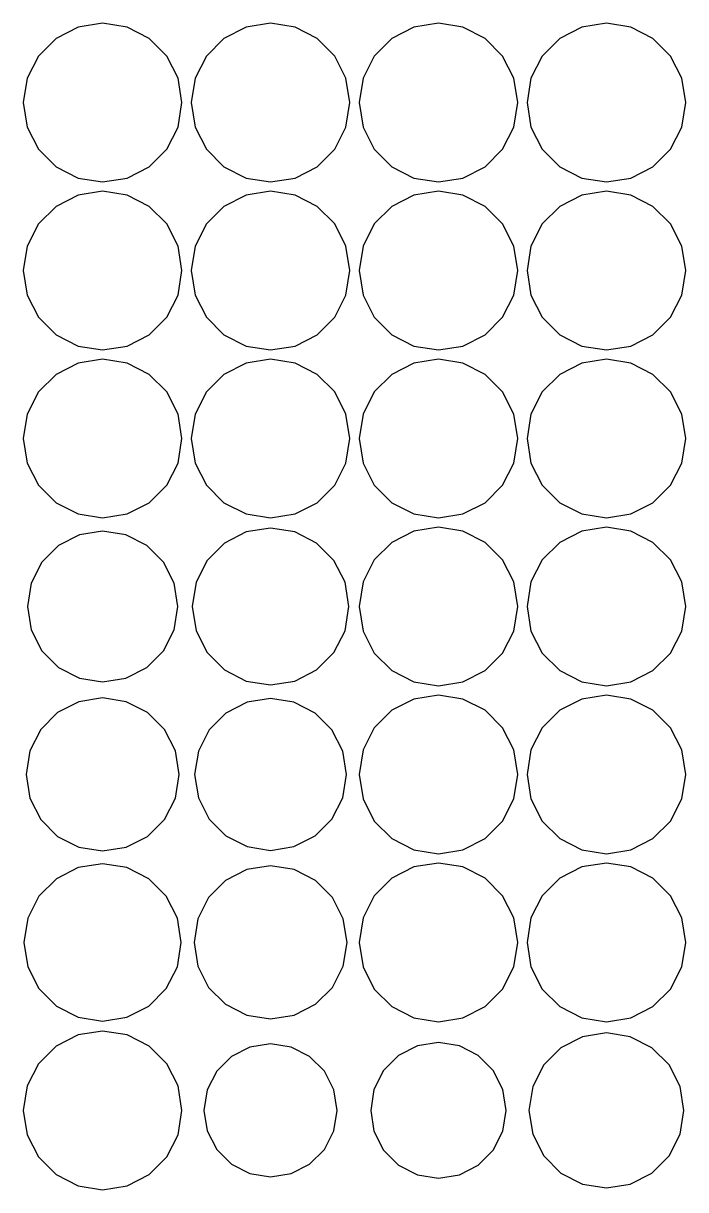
# Model space of a CAD drawing. Header units: metres. Extents: x -319 to 328, y -240 to 246.
# Drawn here: x 4.5 to 75.5, y 120.5 to 245.5 of the extents above; entities that cross this region are included whole.
import ezdxf

# ---------------------------------------------------------------- set-up
doc = ezdxf.new("R2010")
doc.units = ezdxf.units.M

msp = doc.modelspace()

# ---------------------------------------------------------------- linework, layer by layer
for p, q in [((10.373352, 245.08398, -415.6922), (8.003815, 243.87665, -415.6922)), ((13, 245.5, -415.6922), (10.373352, 245.08398, -415.6922)), ((15.626648, 245.08398, -415.6922), (13, 245.5, -415.6922)), ((17.996185, 243.87665, -415.6922), (15.626648, 245.08398, -415.6922)), ((28.373352, 245.08398, -415.6922), (26.003815, 243.87665, -415.6922)), ((31, 245.5, -415.6922), (28.373352, 245.08398, -415.6922)), ((33.626648, 245.08398, -415.6922), (31, 245.5, -415.6922)), ((35.996185, 243.87665, -415.6922), (33.626648, 245.08398, -415.6922)), ((46.373352, 245.08398, -415.6922), (44.003815, 243.87665, -415.6922)), ((49, 245.5, -415.6922), (46.373352, 245.08398, -415.6922)), ((51.626648, 245.08398, -415.6922), (49, 245.5, -415.6922)), ((53.996185, 243.87665, -415.6922), (51.626648, 245.08398, -415.6922)), ((64.37335, 245.08398, -415.6922), (62.003815, 243.87665, -415.6922)), ((67, 245.5, -415.6922), (64.37335, 245.08398, -415.6922)), ((69.62665, 245.08398, -415.6922), (67, 245.5, -415.6922)), ((71.996185, 243.87665, -415.6922), (69.62665, 245.08398, -415.6922)), ((8.003815, 243.87665, -415.6922), (6.123352, 241.99619, -415.6922)), ((19.876648, 241.99619, -415.6922), (17.996185, 243.87665, -415.6922)), ((26.003815, 243.87665, -415.6922), (24.123352, 241.99619, -415.6922)), ((37.876648, 241.99619, -415.6922), (35.996185, 243.87665, -415.6922)), ((44.003815, 243.87665, -415.6922), (42.123352, 241.99619, -415.6922)), ((55.876648, 241.99619, -415.6922), (53.996185, 243.87665, -415.6922)), ((62.003815, 243.87665, -415.6922), (60.123352, 241.99619, -415.6922)), ((73.87665, 241.99619, -415.6922), (71.996185, 243.87665, -415.6922)), ((6.123352, 241.99619, -415.6922), (4.916016, 239.62665, -415.6922)), ((21.083984, 239.62665, -415.6922), (19.876648, 241.99619, -415.6922)), ((24.123352, 241.99619, -415.6922), (22.916016, 239.62665, -415.6922)), ((39.083984, 239.62665, -415.6922), (37.876648, 241.99619, -415.6922)), ((42.123352, 241.99619, -415.6922), (40.916016, 239.62665, -415.6922)), ((57.083984, 239.62665, -415.6922), (55.876648, 241.99619, -415.6922)), ((60.123352, 241.99619, -415.6922), (58.916016, 239.62665, -415.6922)), ((75.083984, 239.62665, -415.6922), (73.87665, 241.99619, -415.6922)), ((4.916016, 239.62665, -415.6922), (4.5, 237, -415.6922)), ((21.5, 237, -415.6922), (21.083984, 239.62665, -415.6922)), ((22.916016, 239.62665, -415.6922), (22.5, 237, -415.6922)), ((39.5, 237, -415.6922), (39.083984, 239.62665, -415.6922)), ((40.916016, 239.62665, -415.6922), (40.5, 237, -415.6922)), ((57.5, 237, -415.6922), (57.083984, 239.62665, -415.6922)), ((58.916016, 239.62665, -415.6922), (58.5, 237, -415.6922)), ((75.5, 237, -415.6922), (75.083984, 239.62665, -415.6922)), ((4.5, 237, -415.6922), (4.916016, 234.37335, -415.6922)), ((21.083984, 234.37335, -415.6922), (21.5, 237, -415.6922)), ((22.5, 237, -415.6922), (22.916016, 234.37335, -415.6922)), ((39.083984, 234.37335, -415.6922), (39.5, 237, -415.6922)), ((40.5, 237, -415.6922), (40.916016, 234.37335, -415.6922)), ((57.083984, 234.37335, -415.6922), (57.5, 237, -415.6922)), ((58.5, 237, -415.6922), (58.916016, 234.37335, -415.6922)), ((75.083984, 234.37335, -415.6922), (75.5, 237, -415.6922)), ((4.916016, 234.37335, -415.6922), (6.123352, 232.00381, -415.6922)), ((19.876648, 232.00381, -415.6922), (21.083984, 234.37335, -415.6922)), ((22.916016, 234.37335, -415.6922), (24.123352, 232.00381, -415.6922)), ((37.876648, 232.00381, -415.6922), (39.083984, 234.37335, -415.6922)), ((40.916016, 234.37335, -415.6922), (42.123352, 232.00381, -415.6922)), ((55.876648, 232.00381, -415.6922), (57.083984, 234.37335, -415.6922)), ((58.916016, 234.37335, -415.6922), (60.123352, 232.00381, -415.6922)), ((73.87665, 232.00381, -415.6922), (75.083984, 234.37335, -415.6922)), ((6.123352, 232.00381, -415.6922), (8.003815, 230.12335, -415.6922)), ((17.996185, 230.12335, -415.6922), (19.876648, 232.00381, -415.6922)), ((24.123352, 232.00381, -415.6922), (26.003815, 230.12335, -415.6922)), ((35.996185, 230.12335, -415.6922), (37.876648, 232.00381, -415.6922)), ((42.123352, 232.00381, -415.6922), (44.003815, 230.12335, -415.6922)), ((53.996185, 230.12335, -415.6922), (55.876648, 232.00381, -415.6922)), ((60.123352, 232.00381, -415.6922), (62.003815, 230.12335, -415.6922)), ((71.996185, 230.12335, -415.6922), (73.87665, 232.00381, -415.6922)), ((8.003815, 230.12335, -415.6922), (10.373352, 228.91602, -415.6922)), ((15.626648, 228.91602, -415.6922), (17.996185, 230.12335, -415.6922)), ((26.003815, 230.12335, -415.6922), (28.373352, 228.91602, -415.6922)), ((33.626648, 228.91602, -415.6922), (35.996185, 230.12335, -415.6922)), ((44.003815, 230.12335, -415.6922), (46.373352, 228.91602, -415.6922)), ((51.626648, 228.91602, -415.6922), (53.996185, 230.12335, -415.6922)), ((62.003815, 230.12335, -415.6922), (64.37335, 228.91602, -415.6922)), ((69.62665, 228.91602, -415.6922), (71.996185, 230.12335, -415.6922)), ((10.373352, 228.91602, -415.6922), (13, 228.5, -415.6922)), ((13, 228.5, -415.6922), (15.626648, 228.91602, -415.6922)), ((28.373352, 228.91602, -415.6922), (31, 228.5, -415.6922)), ((31, 228.5, -415.6922), (33.626648, 228.91602, -415.6922)), ((46.373352, 228.91602, -415.6922), (49, 228.5, -415.6922)), ((49, 228.5, -415.6922), (51.626648, 228.91602, -415.6922)), ((64.37335, 228.91602, -415.6922), (67, 228.5, -415.6922)), ((67, 228.5, -415.6922), (69.62665, 228.91602, -415.6922)), ((13, 227.5, -415.6922), (10.373352, 227.08398, -415.6922)), ((15.626648, 227.08398, -415.6922), (13, 227.5, -415.6922)), ((31, 227.5, -415.6922), (28.373352, 227.08398, -415.6922)), ((33.626648, 227.08398, -415.6922), (31, 227.5, -415.6922)), ((49, 227.5, -415.6922), (46.373352, 227.08398, -415.6922)), ((51.626648, 227.08398, -415.6922), (49, 227.5, -415.6922)), ((67, 227.5, -415.6922), (64.37335, 227.08398, -415.6922)), ((69.62665, 227.08398, -415.6922), (67, 227.5, -415.6922)), ((10.373352, 227.08398, -415.6922), (8.003815, 225.87665, -415.6922)), ((17.996185, 225.87665, -415.6922), (15.626648, 227.08398, -415.6922)), ((28.373352, 227.08398, -415.6922), (26.003815, 225.87665, -415.6922)), ((35.996185, 225.87665, -415.6922), (33.626648, 227.08398, -415.6922)), ((46.373352, 227.08398, -415.6922), (44.003815, 225.87665, -415.6922)), ((53.996185, 225.87665, -415.6922), (51.626648, 227.08398, -415.6922)), ((64.37335, 227.08398, -415.6922), (62.003815, 225.87665, -415.6922)), ((71.996185, 225.87665, -415.6922), (69.62665, 227.08398, -415.6922)), ((8.003815, 225.87665, -415.6922), (6.123352, 223.99619, -415.6922)), ((19.876648, 223.99619, -415.6922), (17.996185, 225.87665, -415.6922)), ((26.003815, 225.87665, -415.6922), (24.123352, 223.99619, -415.6922)), ((37.876648, 223.99619, -415.6922), (35.996185, 225.87665, -415.6922)), ((44.003815, 225.87665, -415.6922), (42.123352, 223.99619, -415.6922)), ((55.876648, 223.99619, -415.6922), (53.996185, 225.87665, -415.6922)), ((62.003815, 225.87665, -415.6922), (60.123352, 223.99619, -415.6922)), ((73.87665, 223.99619, -415.6922), (71.996185, 225.87665, -415.6922)), ((6.123352, 223.99619, -415.6922), (4.916016, 221.62665, -415.6922)), ((21.083984, 221.62665, -415.6922), (19.876648, 223.99619, -415.6922)), ((24.123352, 223.99619, -415.6922), (22.916016, 221.62665, -415.6922)), ((39.083984, 221.62665, -415.6922), (37.876648, 223.99619, -415.6922)), ((42.123352, 223.99619, -415.6922), (40.916016, 221.62665, -415.6922)), ((57.083984, 221.62665, -415.6922), (55.876648, 223.99619, -415.6922)), ((60.123352, 223.99619, -415.6922), (58.916016, 221.62665, -415.6922)), ((75.083984, 221.62665, -415.6922), (73.87665, 223.99619, -415.6922)), ((4.916016, 221.62665, -415.6922), (4.5, 219, -415.6922)), ((21.5, 219, -415.6922), (21.083984, 221.62665, -415.6922)), ((22.916016, 221.62665, -415.6922), (22.5, 219, -415.6922)), ((39.5, 219, -415.6922), (39.083984, 221.62665, -415.6922)), ((40.916016, 221.62665, -415.6922), (40.5, 219, -415.6922)), ((57.5, 219, -415.6922), (57.083984, 221.62665, -415.6922)), ((58.916016, 221.62665, -415.6922), (58.5, 219, -415.6922)), ((75.5, 219, -415.6922), (75.083984, 221.62665, -415.6922)), ((4.5, 219, -415.6922), (4.916016, 216.37335, -415.6922)), ((21.083984, 216.37335, -415.6922), (21.5, 219, -415.6922)), ((22.5, 219, -415.6922), (22.916016, 216.37335, -415.6922)), ((39.083984, 216.37335, -415.6922), (39.5, 219, -415.6922)), ((40.5, 219, -415.6922), (40.916016, 216.37335, -415.6922)), ((57.083984, 216.37335, -415.6922), (57.5, 219, -415.6922)), ((58.5, 219, -415.6922), (58.916016, 216.37335, -415.6922)), ((75.083984, 216.37335, -415.6922), (75.5, 219, -415.6922)), ((4.916016, 216.37335, -415.6922), (6.123352, 214.00381, -415.6922)), ((19.876648, 214.00381, -415.6922), (21.083984, 216.37335, -415.6922)), ((22.916016, 216.37335, -415.6922), (24.123352, 214.00381, -415.6922)), ((37.876648, 214.00381, -415.6922), (39.083984, 216.37335, -415.6922)), ((40.916016, 216.37335, -415.6922), (42.123352, 214.00381, -415.6922)), ((55.876648, 214.00381, -415.6922), (57.083984, 216.37335, -415.6922)), ((58.916016, 216.37335, -415.6922), (60.123352, 214.00381, -415.6922)), ((73.87665, 214.00381, -415.6922), (75.083984, 216.37335, -415.6922)), ((6.123352, 214.00381, -415.6922), (8.003815, 212.12335, -415.6922)), ((17.996185, 212.12335, -415.6922), (19.876648, 214.00381, -415.6922)), ((24.123352, 214.00381, -415.6922), (26.003815, 212.12335, -415.6922)), ((35.996185, 212.12335, -415.6922), (37.876648, 214.00381, -415.6922)), ((42.123352, 214.00381, -415.6922), (44.003815, 212.12335, -415.6922)), ((53.996185, 212.12335, -415.6922), (55.876648, 214.00381, -415.6922)), ((60.123352, 214.00381, -415.6922), (62.003815, 212.12335, -415.6922)), ((71.996185, 212.12335, -415.6922), (73.87665, 214.00381, -415.6922)), ((8.003815, 212.12335, -415.6922), (10.373352, 210.91602, -415.6922)), ((15.626648, 210.91602, -415.6922), (17.996185, 212.12335, -415.6922)), ((26.003815, 212.12335, -415.6922), (28.373352, 210.91602, -415.6922)), ((33.626648, 210.91602, -415.6922), (35.996185, 212.12335, -415.6922)), ((44.003815, 212.12335, -415.6922), (46.373352, 210.91602, -415.6922)), ((51.626648, 210.91602, -415.6922), (53.996185, 212.12335, -415.6922)), ((62.003815, 212.12335, -415.6922), (64.37335, 210.91602, -415.6922)), ((69.62665, 210.91602, -415.6922), (71.996185, 212.12335, -415.6922)), ((10.373352, 210.91602, -415.6922), (13, 210.5, -415.6922)), ((13, 210.5, -415.6922), (15.626648, 210.91602, -415.6922)), ((28.373352, 210.91602, -415.6922), (31, 210.5, -415.6922)), ((31, 210.5, -415.6922), (33.626648, 210.91602, -415.6922)), ((46.373352, 210.91602, -415.6922), (49, 210.5, -415.6922)), ((49, 210.5, -415.6922), (51.626648, 210.91602, -415.6922)), ((64.37335, 210.91602, -415.6922), (67, 210.5, -415.6922)), ((67, 210.5, -415.6922), (69.62665, 210.91602, -415.6922)), ((10.373352, 209.08398, -415.6922), (8.003815, 207.87665, -415.6922)), ((13, 209.5, -415.6922), (10.373352, 209.08398, -415.6922)), ((15.626648, 209.08398, -415.6922), (13, 209.5, -415.6922)), ((17.996185, 207.87665, -415.6922), (15.626648, 209.08398, -415.6922)), ((28.373352, 209.08398, -415.6922), (26.003815, 207.87665, -415.6922)), ((31, 209.5, -415.6922), (28.373352, 209.08398, -415.6922)), ((33.626648, 209.08398, -415.6922), (31, 209.5, -415.6922)), ((35.996185, 207.87665, -415.6922), (33.626648, 209.08398, -415.6922)), ((46.373352, 209.08398, -415.6922), (44.003815, 207.87665, -415.6922)), ((49, 209.5, -415.6922), (46.373352, 209.08398, -415.6922)), ((51.626648, 209.08398, -415.6922), (49, 209.5, -415.6922)), ((53.996185, 207.87665, -415.6922), (51.626648, 209.08398, -415.6922)), ((64.37335, 209.08398, -415.6922), (62.003815, 207.87665, -415.6922)), ((67, 209.5, -415.6922), (64.37335, 209.08398, -415.6922)), ((69.62665, 209.08398, -415.6922), (67, 209.5, -415.6922)), ((71.996185, 207.87665, -415.6922), (69.62665, 209.08398, -415.6922)), ((8.003815, 207.87665, -415.6922), (6.123352, 205.99619, -415.6922)), ((19.876648, 205.99619, -415.6922), (17.996185, 207.87665, -415.6922)), ((26.003815, 207.87665, -415.6922), (24.123352, 205.99619, -415.6922)), ((37.876648, 205.99619, -415.6922), (35.996185, 207.87665, -415.6922)), ((44.003815, 207.87665, -415.6922), (42.123352, 205.99619, -415.6922)), ((55.876648, 205.99619, -415.6922), (53.996185, 207.87665, -415.6922)), ((62.003815, 207.87665, -415.6922), (60.123352, 205.99619, -415.6922)), ((73.87665, 205.99619, -415.6922), (71.996185, 207.87665, -415.6922)), ((6.123352, 205.99619, -415.6922), (4.916016, 203.62665, -415.6922)), ((21.083984, 203.62665, -415.6922), (19.876648, 205.99619, -415.6922)), ((24.123352, 205.99619, -415.6922), (22.916016, 203.62665, -415.6922)), ((39.083984, 203.62665, -415.6922), (37.876648, 205.99619, -415.6922)), ((42.123352, 205.99619, -415.6922), (40.916016, 203.62665, -415.6922)), ((57.083984, 203.62665, -415.6922), (55.876648, 205.99619, -415.6922)), ((60.123352, 205.99619, -415.6922), (58.916016, 203.62665, -415.6922)), ((75.083984, 203.62665, -415.6922), (73.87665, 205.99619, -415.6922)), ((4.916016, 203.62665, -415.6922), (4.5, 201, -415.6922)), ((21.5, 201, -415.6922), (21.083984, 203.62665, -415.6922)), ((22.916016, 203.62665, -415.6922), (22.5, 201, -415.6922)), ((39.5, 201, -415.6922), (39.083984, 203.62665, -415.6922)), ((40.916016, 203.62665, -415.6922), (40.5, 201, -415.6922)), ((57.5, 201, -415.6922), (57.083984, 203.62665, -415.6922)), ((58.916016, 203.62665, -415.6922), (58.5, 201, -415.6922)), ((75.5, 201, -415.6922), (75.083984, 203.62665, -415.6922)), ((4.5, 201, -415.6922), (4.916016, 198.37335, -415.6922)), ((21.083984, 198.37335, -415.6922), (21.5, 201, -415.6922)), ((22.5, 201, -415.6922), (22.916016, 198.37335, -415.6922)), ((39.083984, 198.37335, -415.6922), (39.5, 201, -415.6922)), ((40.5, 201, -415.6922), (40.916016, 198.37335, -415.6922)), ((57.083984, 198.37335, -415.6922), (57.5, 201, -415.6922)), ((58.5, 201, -415.6922), (58.916016, 198.37335, -415.6922)), ((75.083984, 198.37335, -415.6922), (75.5, 201, -415.6922)), ((4.916016, 198.37335, -415.6922), (6.123352, 196.00381, -415.6922)), ((19.876648, 196.00381, -415.6922), (21.083984, 198.37335, -415.6922)), ((22.916016, 198.37335, -415.6922), (24.123352, 196.00381, -415.6922)), ((37.876648, 196.00381, -415.6922), (39.083984, 198.37335, -415.6922)), ((40.916016, 198.37335, -415.6922), (42.123352, 196.00381, -415.6922)), ((55.876648, 196.00381, -415.6922), (57.083984, 198.37335, -415.6922)), ((58.916016, 198.37335, -415.6922), (60.123352, 196.00381, -415.6922)), ((73.87665, 196.00381, -415.6922), (75.083984, 198.37335, -415.6922)), ((6.123352, 196.00381, -415.6922), (8.003815, 194.12335, -415.6922)), ((17.996185, 194.12335, -415.6922), (19.876648, 196.00381, -415.6922)), ((24.123352, 196.00381, -415.6922), (26.003815, 194.12335, -415.6922)), ((35.996185, 194.12335, -415.6922), (37.876648, 196.00381, -415.6922)), ((42.123352, 196.00381, -415.6922), (44.003815, 194.12335, -415.6922)), ((53.996185, 194.12335, -415.6922), (55.876648, 196.00381, -415.6922)), ((60.123352, 196.00381, -415.6922), (62.003815, 194.12335, -415.6922)), ((71.996185, 194.12335, -415.6922), (73.87665, 196.00381, -415.6922)), ((8.003815, 194.12335, -415.6922), (10.373352, 192.91602, -415.6922)), ((15.626648, 192.91602, -415.6922), (17.996185, 194.12335, -415.6922)), ((26.003815, 194.12335, -415.6922), (28.373352, 192.91602, -415.6922)), ((33.626648, 192.91602, -415.6922), (35.996185, 194.12335, -415.6922)), ((44.003815, 194.12335, -415.6922), (46.373352, 192.91602, -415.6922)), ((51.626648, 192.91602, -415.6922), (53.996185, 194.12335, -415.6922)), ((62.003815, 194.12335, -415.6922), (64.37335, 192.91602, -415.6922)), ((69.62665, 192.91602, -415.6922), (71.996185, 194.12335, -415.6922)), ((10.373352, 192.91602, -415.6922), (13, 192.5, -415.6922)), ((13, 192.5, -415.6922), (15.626648, 192.91602, -415.6922)), ((28.373352, 192.91602, -415.6922), (31, 192.5, -415.6922)), ((31, 192.5, -415.6922), (33.626648, 192.91602, -415.6922)), ((46.373352, 192.91602, -415.6922), (49, 192.5, -415.6922)), ((49, 192.5, -415.6922), (51.626648, 192.91602, -415.6922)), ((64.37335, 192.91602, -415.6922), (67, 192.5, -415.6922)), ((67, 192.5, -415.6922), (69.62665, 192.91602, -415.6922)), ((31, 191.4, -415.6922), (28.404266, 190.98886, -415.6922)), ((33.595734, 190.98886, -415.6922), (31, 191.4, -415.6922)), ((49, 191.5, -415.6922), (46.373352, 191.08398, -415.6922)), ((51.626648, 191.08398, -415.6922), (49, 191.5, -415.6922)), ((67, 191.5, -415.6922), (64.37335, 191.08398, -415.6922)), ((69.62665, 191.08398, -415.6922), (67, 191.5, -415.6922)), ((10.507263, 190.67184, -415.6922), (8.258545, 189.52606, -415.6922)), ((13, 191.06668, -415.6922), (10.507263, 190.67184, -415.6922)), ((15.492737, 190.67184, -415.6922), (13, 191.06668, -415.6922)), ((17.741455, 189.52606, -415.6922), (15.492737, 190.67184, -415.6922)), ((28.404266, 190.98886, -415.6922), (26.062592, 189.79575, -415.6922)), ((35.93741, 189.79575, -415.6922), (33.595734, 190.98886, -415.6922)), ((46.373352, 191.08398, -415.6922), (44.003815, 189.87665, -415.6922)), ((53.996185, 189.87665, -415.6922), (51.626648, 191.08398, -415.6922)), ((64.37335, 191.08398, -415.6922), (62.003815, 189.87665, -415.6922)), ((71.996185, 189.87665, -415.6922), (69.62665, 191.08398, -415.6922)), ((8.258545, 189.52606, -415.6922), (6.473938, 187.74146, -415.6922)), ((19.526062, 187.74146, -415.6922), (17.741455, 189.52606, -415.6922)), ((26.062592, 189.79575, -415.6922), (24.204254, 187.93741, -415.6922)), ((37.795746, 187.93741, -415.6922), (35.93741, 189.79575, -415.6922)), ((44.003815, 189.87665, -415.6922), (42.123352, 187.99619, -415.6922)), ((55.876648, 187.99619, -415.6922), (53.996185, 189.87665, -415.6922)), ((62.003815, 189.87665, -415.6922), (60.123352, 187.99619, -415.6922)), ((73.87665, 187.99619, -415.6922), (71.996185, 189.87665, -415.6922)), ((6.473938, 187.74146, -415.6922), (5.328156, 185.49274, -415.6922)), ((20.671844, 185.49274, -415.6922), (19.526062, 187.74146, -415.6922)), ((24.204254, 187.93741, -415.6922), (23.011139, 185.59573, -415.6922)), ((38.98886, 185.59573, -415.6922), (37.795746, 187.93741, -415.6922)), ((42.123352, 187.99619, -415.6922), (40.916016, 185.62665, -415.6922)), ((57.083984, 185.62665, -415.6922), (55.876648, 187.99619, -415.6922)), ((60.123352, 187.99619, -415.6922), (58.916016, 185.62665, -415.6922)), ((75.083984, 185.62665, -415.6922), (73.87665, 187.99619, -415.6922)), ((5.328156, 185.49274, -415.6922), (4.933319, 183, -415.6922)), ((21.06668, 183, -415.6922), (20.671844, 185.49274, -415.6922)), ((23.011139, 185.59573, -415.6922), (22.600006, 183, -415.6922)), ((39.399994, 183, -415.6922), (38.98886, 185.59573, -415.6922)), ((40.916016, 185.62665, -415.6922), (40.5, 183, -415.6922)), ((57.5, 183, -415.6922), (57.083984, 185.62665, -415.6922)), ((58.916016, 185.62665, -415.6922), (58.5, 183, -415.6922)), ((75.5, 183, -415.6922), (75.083984, 185.62665, -415.6922)), ((4.933319, 183, -415.6922), (5.328156, 180.50726, -415.6922)), ((20.671844, 180.50726, -415.6922), (21.06668, 183, -415.6922)), ((22.600006, 183, -415.6922), (23.011139, 180.40427, -415.6922)), ((38.98886, 180.40427, -415.6922), (39.399994, 183, -415.6922)), ((40.5, 183, -415.6922), (40.916016, 180.37335, -415.6922)), ((57.083984, 180.37335, -415.6922), (57.5, 183, -415.6922)), ((58.5, 183, -415.6922), (58.916016, 180.37335, -415.6922)), ((75.083984, 180.37335, -415.6922), (75.5, 183, -415.6922)), ((5.328156, 180.50726, -415.6922), (6.473938, 178.25854, -415.6922)), ((19.526062, 178.25854, -415.6922), (20.671844, 180.50726, -415.6922)), ((23.011139, 180.40427, -415.6922), (24.204254, 178.06259, -415.6922)), ((37.795746, 178.06259, -415.6922), (38.98886, 180.40427, -415.6922)), ((40.916016, 180.37335, -415.6922), (42.123352, 178.00381, -415.6922)), ((55.876648, 178.00381, -415.6922), (57.083984, 180.37335, -415.6922)), ((58.916016, 180.37335, -415.6922), (60.123352, 178.00381, -415.6922)), ((73.87665, 178.00381, -415.6922), (75.083984, 180.37335, -415.6922)), ((6.473938, 178.25854, -415.6922), (8.258545, 176.47394, -415.6922)), ((17.741455, 176.47394, -415.6922), (19.526062, 178.25854, -415.6922)), ((24.204254, 178.06259, -415.6922), (26.062592, 176.20425, -415.6922)), ((35.93741, 176.20425, -415.6922), (37.795746, 178.06259, -415.6922)), ((42.123352, 178.00381, -415.6922), (44.003815, 176.12335, -415.6922)), ((53.996185, 176.12335, -415.6922), (55.876648, 178.00381, -415.6922)), ((60.123352, 178.00381, -415.6922), (62.003815, 176.12335, -415.6922)), ((71.996185, 176.12335, -415.6922), (73.87665, 178.00381, -415.6922)), ((8.258545, 176.47394, -415.6922), (10.507263, 175.32816, -415.6922)), ((15.492737, 175.32816, -415.6922), (17.741455, 176.47394, -415.6922)), ((10.507263, 175.32816, -415.6922), (13, 174.93332, -415.6922)), ((13, 174.93332, -415.6922), (15.492737, 175.32816, -415.6922)), ((26.062592, 176.20425, -415.6922), (28.404266, 175.01114, -415.6922)), ((28.404266, 175.01114, -415.6922), (31, 174.6, -415.6922)), ((31, 174.6, -415.6922), (33.595734, 175.01114, -415.6922)), ((33.595734, 175.01114, -415.6922), (35.93741, 176.20425, -415.6922)), ((44.003815, 176.12335, -415.6922), (46.373352, 174.91602, -415.6922)), ((51.626648, 174.91602, -415.6922), (53.996185, 176.12335, -415.6922)), ((62.003815, 176.12335, -415.6922), (64.37335, 174.91602, -415.6922)), ((69.62665, 174.91602, -415.6922), (71.996185, 176.12335, -415.6922)), ((46.373352, 174.91602, -415.6922), (49, 174.5, -415.6922)), ((49, 174.5, -415.6922), (51.626648, 174.91602, -415.6922)), ((64.37335, 174.91602, -415.6922), (67, 174.5, -415.6922)), ((67, 174.5, -415.6922), (69.62665, 174.91602, -415.6922)), ((10.466064, 172.79868, -415.6922), (8.180176, 171.63394, -415.6922)), ((13, 173.20001, -415.6922), (10.466064, 172.79868, -415.6922)), ((15.533936, 172.79868, -415.6922), (13, 173.20001, -415.6922)), ((17.819824, 171.63394, -415.6922), (15.533936, 172.79868, -415.6922)), ((28.486664, 172.73526, -415.6922), (26.21936, 171.58002, -415.6922)), ((31, 173.13333, -415.6922), (28.486664, 172.73526, -415.6922)), ((33.513336, 172.73526, -415.6922), (31, 173.13333, -415.6922)), ((35.78064, 171.58002, -415.6922), (33.513336, 172.73526, -415.6922)), ((46.373352, 173.08398, -415.6922), (44.003815, 171.87665, -415.6922)), ((49, 173.5, -415.6922), (46.373352, 173.08398, -415.6922)), ((51.626648, 173.08398, -415.6922), (49, 173.5, -415.6922)), ((53.996185, 171.87665, -415.6922), (51.626648, 173.08398, -415.6922)), ((64.37335, 173.08398, -415.6922), (62.003815, 171.87665, -415.6922)), ((67, 173.5, -415.6922), (64.37335, 173.08398, -415.6922)), ((69.62665, 173.08398, -415.6922), (67, 173.5, -415.6922)), ((71.996185, 171.87665, -415.6922), (69.62665, 173.08398, -415.6922)), ((8.180176, 171.63394, -415.6922), (6.366058, 169.81982, -415.6922)), ((19.633942, 169.81982, -415.6922), (17.819824, 171.63394, -415.6922)), ((26.21936, 171.58002, -415.6922), (24.419983, 169.78064, -415.6922)), ((37.580017, 169.78064, -415.6922), (35.78064, 171.58002, -415.6922)), ((44.003815, 171.87665, -415.6922), (42.123352, 169.99619, -415.6922)), ((55.876648, 169.99619, -415.6922), (53.996185, 171.87665, -415.6922)), ((62.003815, 171.87665, -415.6922), (60.123352, 169.99619, -415.6922)), ((73.87665, 169.99619, -415.6922), (71.996185, 171.87665, -415.6922)), ((6.366058, 169.81982, -415.6922), (5.201325, 167.53394, -415.6922)), ((20.798676, 167.53394, -415.6922), (19.633942, 169.81982, -415.6922)), ((24.419983, 169.78064, -415.6922), (23.26474, 167.51334, -415.6922)), ((38.73526, 167.51334, -415.6922), (37.580017, 169.78064, -415.6922)), ((42.123352, 169.99619, -415.6922), (40.916016, 167.62665, -415.6922)), ((57.083984, 167.62665, -415.6922), (55.876648, 169.99619, -415.6922)), ((60.123352, 169.99619, -415.6922), (58.916016, 167.62665, -415.6922)), ((75.083984, 167.62665, -415.6922), (73.87665, 169.99619, -415.6922)), ((5.201325, 167.53394, -415.6922), (4.799988, 165, -415.6922)), ((21.200012, 165, -415.6922), (20.798676, 167.53394, -415.6922)), ((23.26474, 167.51334, -415.6922), (22.866669, 165, -415.6922)), ((39.13333, 165, -415.6922), (38.73526, 167.51334, -415.6922)), ((40.916016, 167.62665, -415.6922), (40.5, 165, -415.6922)), ((57.5, 165, -415.6922), (57.083984, 167.62665, -415.6922)), ((58.916016, 167.62665, -415.6922), (58.5, 165, -415.6922)), ((75.5, 165, -415.6922), (75.083984, 167.62665, -415.6922)), ((4.799988, 165, -415.6922), (5.201325, 162.46606, -415.6922)), ((20.798676, 162.46606, -415.6922), (21.200012, 165, -415.6922)), ((22.866669, 165, -415.6922), (23.26474, 162.48666, -415.6922)), ((38.73526, 162.48666, -415.6922), (39.13333, 165, -415.6922)), ((40.5, 165, -415.6922), (40.916016, 162.37335, -415.6922)), ((57.083984, 162.37335, -415.6922), (57.5, 165, -415.6922)), ((58.5, 165, -415.6922), (58.916016, 162.37335, -415.6922)), ((75.083984, 162.37335, -415.6922), (75.5, 165, -415.6922)), ((5.201325, 162.46606, -415.6922), (6.366058, 160.18018, -415.6922)), ((19.633942, 160.18018, -415.6922), (20.798676, 162.46606, -415.6922)), ((23.26474, 162.48666, -415.6922), (24.419983, 160.21936, -415.6922)), ((37.580017, 160.21936, -415.6922), (38.73526, 162.48666, -415.6922)), ((40.916016, 162.37335, -415.6922), (42.123352, 160.00381, -415.6922)), ((55.876648, 160.00381, -415.6922), (57.083984, 162.37335, -415.6922)), ((58.916016, 162.37335, -415.6922), (60.123352, 160.00381, -415.6922)), ((73.87665, 160.00381, -415.6922), (75.083984, 162.37335, -415.6922)), ((6.366058, 160.18018, -415.6922), (8.180145, 158.36606, -415.6922)), ((17.819824, 158.36606, -415.6922), (19.633942, 160.18018, -415.6922)), ((24.419983, 160.21936, -415.6922), (26.21936, 158.41998, -415.6922)), ((35.78064, 158.41998, -415.6922), (37.580017, 160.21936, -415.6922)), ((42.123352, 160.00381, -415.6922), (44.003815, 158.12335, -415.6922)), ((53.996185, 158.12335, -415.6922), (55.876648, 160.00381, -415.6922)), ((60.123352, 160.00381, -415.6922), (62.003815, 158.12335, -415.6922)), ((71.996185, 158.12335, -415.6922), (73.87665, 160.00381, -415.6922)), ((8.180145, 158.36606, -415.6922), (10.466064, 157.20132, -415.6922)), ((15.533936, 157.20132, -415.6922), (17.819824, 158.36606, -415.6922)), ((26.21936, 158.41998, -415.6922), (28.486664, 157.26474, -415.6922)), ((33.513336, 157.26474, -415.6922), (35.78064, 158.41998, -415.6922)), ((44.003815, 158.12335, -415.6922), (46.373352, 156.91602, -415.6922)), ((51.626648, 156.91602, -415.6922), (53.996185, 158.12335, -415.6922)), ((62.003815, 158.12335, -415.6922), (64.37335, 156.91602, -415.6922)), ((69.62665, 156.91602, -415.6922), (71.996185, 158.12335, -415.6922)), ((10.466064, 157.20132, -415.6922), (13, 156.79999, -415.6922)), ((13, 156.79999, -415.6922), (15.533936, 157.20132, -415.6922)), ((28.486664, 157.26474, -415.6922), (31, 156.86667, -415.6922)), ((31, 156.86667, -415.6922), (33.513336, 157.26474, -415.6922)), ((46.373352, 156.91602, -415.6922), (49, 156.5, -415.6922)), ((49, 156.5, -415.6922), (51.626648, 156.91602, -415.6922)), ((64.37335, 156.91602, -415.6922), (67, 156.5, -415.6922)), ((67, 156.5, -415.6922), (69.62665, 156.91602, -415.6922)), ((10.393951, 155.02057, -415.6922), (8.042999, 153.82272, -415.6922)), ((13, 155.43332, -415.6922), (10.393951, 155.02057, -415.6922)), ((15.606049, 155.02057, -415.6922), (13, 155.43332, -415.6922)), ((17.957, 153.82272, -415.6922), (15.606049, 155.02057, -415.6922)), ((31, 155.20001, -415.6922), (28.466064, 154.79868, -415.6922)), ((33.533936, 154.79868, -415.6922), (31, 155.20001, -415.6922)), ((46.373352, 155.08398, -415.6922), (44.003815, 153.87665, -415.6922)), ((49, 155.5, -415.6922), (46.373352, 155.08398, -415.6922)), ((51.626648, 155.08398, -415.6922), (49, 155.5, -415.6922)), ((53.996185, 153.87665, -415.6922), (51.626648, 155.08398, -415.6922)), ((64.37335, 155.08398, -415.6922), (62.003815, 153.87665, -415.6922)), ((67, 155.5, -415.6922), (64.37335, 155.08398, -415.6922)), ((69.62665, 155.08398, -415.6922), (67, 155.5, -415.6922)), ((71.996185, 153.87665, -415.6922), (69.62665, 155.08398, -415.6922)), ((8.042999, 153.82272, -415.6922), (6.177277, 151.957, -415.6922)), ((19.822723, 151.957, -415.6922), (17.957, 153.82272, -415.6922)), ((28.466064, 154.79868, -415.6922), (26.180176, 153.63394, -415.6922)), ((35.819824, 153.63394, -415.6922), (33.533936, 154.79868, -415.6922)), ((44.003815, 153.87665, -415.6922), (42.123352, 151.99619, -415.6922)), ((55.876648, 151.99619, -415.6922), (53.996185, 153.87665, -415.6922)), ((62.003815, 153.87665, -415.6922), (60.123352, 151.99619, -415.6922)), ((73.87665, 151.99619, -415.6922), (71.996185, 153.87665, -415.6922)), ((26.180176, 153.63394, -415.6922), (24.366058, 151.81982, -415.6922)), ((37.63394, 151.81982, -415.6922), (35.819824, 153.63394, -415.6922)), ((6.177277, 151.957, -415.6922), (4.979431, 149.60605, -415.6922)), ((21.020569, 149.60605, -415.6922), (19.822723, 151.957, -415.6922)), ((24.366058, 151.81982, -415.6922), (23.201324, 149.53394, -415.6922)), ((38.798676, 149.53394, -415.6922), (37.63394, 151.81982, -415.6922)), ((42.123352, 151.99619, -415.6922), (40.916016, 149.62665, -415.6922)), ((57.083984, 149.62665, -415.6922), (55.876648, 151.99619, -415.6922)), ((60.123352, 151.99619, -415.6922), (58.916016, 149.62665, -415.6922)), ((75.083984, 149.62665, -415.6922), (73.87665, 151.99619, -415.6922)), ((4.979431, 149.60605, -415.6922), (4.566681, 147, -415.6922)), ((21.43332, 147, -415.6922), (21.020569, 149.60605, -415.6922)), ((23.201324, 149.53394, -415.6922), (22.799988, 147, -415.6922)), ((39.200012, 147, -415.6922), (38.798676, 149.53394, -415.6922)), ((40.916016, 149.62665, -415.6922), (40.5, 147, -415.6922)), ((57.5, 147, -415.6922), (57.083984, 149.62665, -415.6922)), ((58.916016, 149.62665, -415.6922), (58.5, 147, -415.6922)), ((75.5, 147, -415.6922), (75.083984, 149.62665, -415.6922)), ((4.566681, 147, -415.6922), (4.979431, 144.39395, -415.6922)), ((21.020569, 144.39395, -415.6922), (21.43332, 147, -415.6922)), ((22.799988, 147, -415.6922), (23.201324, 144.46606, -415.6922)), ((38.798676, 144.46606, -415.6922), (39.200012, 147, -415.6922)), ((40.5, 147, -415.6922), (40.916016, 144.37335, -415.6922)), ((57.083984, 144.37335, -415.6922), (57.5, 147, -415.6922)), ((58.5, 147, -415.6922), (58.916016, 144.37335, -415.6922)), ((75.083984, 144.37335, -415.6922), (75.5, 147, -415.6922)), ((4.979431, 144.39395, -415.6922), (6.177277, 142.043, -415.6922)), ((19.822723, 142.043, -415.6922), (21.020569, 144.39395, -415.6922)), ((23.201324, 144.46606, -415.6922), (24.366058, 142.18018, -415.6922)), ((37.63394, 142.18018, -415.6922), (38.798676, 144.46606, -415.6922)), ((40.916016, 144.37335, -415.6922), (42.123352, 142.00381, -415.6922)), ((55.876648, 142.00381, -415.6922), (57.083984, 144.37335, -415.6922)), ((58.916016, 144.37335, -415.6922), (60.123352, 142.00381, -415.6922)), ((73.87665, 142.00381, -415.6922), (75.083984, 144.37335, -415.6922)), ((6.177277, 142.043, -415.6922), (8.042999, 140.17728, -415.6922)), ((17.957, 140.17728, -415.6922), (19.822723, 142.043, -415.6922)), ((24.366058, 142.18018, -415.6922), (26.180145, 140.36606, -415.6922)), ((35.819824, 140.36606, -415.6922), (37.63394, 142.18018, -415.6922)), ((42.123352, 142.00381, -415.6922), (44.003815, 140.12335, -415.6922)), ((53.996185, 140.12335, -415.6922), (55.876648, 142.00381, -415.6922)), ((60.123352, 142.00381, -415.6922), (62.003815, 140.12335, -415.6922)), ((71.996185, 140.12335, -415.6922), (73.87665, 142.00381, -415.6922)), ((8.042999, 140.17728, -415.6922), (10.393951, 138.97943, -415.6922)), ((15.606049, 138.97943, -415.6922), (17.957, 140.17728, -415.6922)), ((26.180145, 140.36606, -415.6922), (28.466064, 139.20132, -415.6922)), ((33.533936, 139.20132, -415.6922), (35.819824, 140.36606, -415.6922)), ((44.003815, 140.12335, -415.6922), (46.373352, 138.91602, -415.6922)), ((51.626648, 138.91602, -415.6922), (53.996185, 140.12335, -415.6922)), ((62.003815, 140.12335, -415.6922), (64.37335, 138.91602, -415.6922)), ((69.62665, 138.91602, -415.6922), (71.996185, 140.12335, -415.6922)), ((10.393951, 138.97943, -415.6922), (13, 138.56668, -415.6922)), ((13, 138.56668, -415.6922), (15.606049, 138.97943, -415.6922)), ((28.466064, 139.20132, -415.6922), (31, 138.79999, -415.6922)), ((31, 138.79999, -415.6922), (33.533936, 139.20132, -415.6922)), ((46.373352, 138.91602, -415.6922), (49, 138.5, -415.6922)), ((49, 138.5, -415.6922), (51.626648, 138.91602, -415.6922)), ((64.37335, 138.91602, -415.6922), (67, 138.5, -415.6922)), ((67, 138.5, -415.6922), (69.62665, 138.91602, -415.6922)), ((13, 137.5, -415.6922), (10.373352, 137.08398, -415.6922)), ((15.626648, 137.08398, -415.6922), (13, 137.5, -415.6922)), ((10.373352, 137.08398, -415.6922), (8.003815, 135.87665, -415.6922)), ((17.996185, 135.87665, -415.6922), (15.626648, 137.08398, -415.6922)), ((49, 136.26666, -415.6922), (46.754486, 135.91101, -415.6922)), ((51.245514, 135.91101, -415.6922), (49, 136.26666, -415.6922)), ((64.43515, 136.89377, -415.6922), (62.12137, 135.71484, -415.6922)), ((67, 137.29999, -415.6922), (64.43515, 136.89377, -415.6922)), ((69.56485, 136.89377, -415.6922), (67, 137.29999, -415.6922)), ((71.87863, 135.71484, -415.6922), (69.56485, 136.89377, -415.6922)), ((8.003815, 135.87665, -415.6922), (6.123352, 133.99619, -415.6922)), ((19.876648, 133.99619, -415.6922), (17.996185, 135.87665, -415.6922)), ((28.795685, 135.78421, -415.6922), (26.807129, 134.771, -415.6922)), ((31, 136.13333, -415.6922), (28.795685, 135.78421, -415.6922)), ((33.204315, 135.78421, -415.6922), (31, 136.13333, -415.6922)), ((35.19287, 134.771, -415.6922), (33.204315, 135.78421, -415.6922)), ((46.754486, 135.91101, -415.6922), (44.72876, 134.87885, -415.6922)), ((53.27124, 134.87885, -415.6922), (51.245514, 135.91101, -415.6922)), ((62.12137, 135.71484, -415.6922), (60.285156, 133.87863, -415.6922)), ((73.71484, 133.87863, -415.6922), (71.87863, 135.71484, -415.6922)), ((6.123352, 133.99619, -415.6922), (4.916016, 131.62665, -415.6922)), ((21.083984, 131.62665, -415.6922), (19.876648, 133.99619, -415.6922)), ((26.807129, 134.771, -415.6922), (25.229004, 133.19287, -415.6922)), ((36.770996, 133.19287, -415.6922), (35.19287, 134.771, -415.6922)), ((44.72876, 134.87885, -415.6922), (43.121155, 133.27124, -415.6922)), ((54.878845, 133.27124, -415.6922), (53.27124, 134.87885, -415.6922)), ((60.285156, 133.87863, -415.6922), (59.10623, 131.56485, -415.6922)), ((74.89377, 131.56485, -415.6922), (73.71484, 133.87863, -415.6922)), ((25.229004, 133.19287, -415.6922), (24.21579, 131.20432, -415.6922)), ((37.78421, 131.20432, -415.6922), (36.770996, 133.19287, -415.6922)), ((43.121155, 133.27124, -415.6922), (42.08899, 131.24551, -415.6922)), ((55.91101, 131.24551, -415.6922), (54.878845, 133.27124, -415.6922)), ((4.916016, 131.62665, -415.6922), (4.5, 129, -415.6922)), ((21.5, 129, -415.6922), (21.083984, 131.62665, -415.6922)), ((59.10623, 131.56485, -415.6922), (58.700012, 129, -415.6922)), ((75.29999, 129, -415.6922), (74.89377, 131.56485, -415.6922)), ((24.21579, 131.20432, -415.6922), (23.866669, 129, -415.6922)), ((38.13333, 129, -415.6922), (37.78421, 131.20432, -415.6922)), ((42.08899, 131.24551, -415.6922), (41.733337, 129, -415.6922)), ((56.266663, 129, -415.6922), (55.91101, 131.24551, -415.6922)), ((4.5, 129, -415.6922), (4.916016, 126.37335, -415.6922)), ((21.083984, 126.37335, -415.6922), (21.5, 129, -415.6922)), ((23.866669, 129, -415.6922), (24.21579, 126.795685, -415.6922)), ((37.78421, 126.795685, -415.6922), (38.13333, 129, -415.6922)), ((41.733337, 129, -415.6922), (42.08899, 126.754486, -415.6922)), ((55.91101, 126.754486, -415.6922), (56.266663, 129, -415.6922)), ((58.700012, 129, -415.6922), (59.10623, 126.43515, -415.6922)), ((74.89377, 126.43515, -415.6922), (75.29999, 129, -415.6922)), ((4.916016, 126.37335, -415.6922), (6.123352, 124.003815, -415.6922)), ((19.876648, 124.003815, -415.6922), (21.083984, 126.37335, -415.6922)), ((24.21579, 126.795685, -415.6922), (25.229004, 124.80713, -415.6922)), ((36.770996, 124.80713, -415.6922), (37.78421, 126.795685, -415.6922)), ((42.08899, 126.754486, -415.6922), (43.121155, 124.72876, -415.6922)), ((54.878845, 124.72876, -415.6922), (55.91101, 126.754486, -415.6922)), ((59.10623, 126.43515, -415.6922), (60.285156, 124.12137, -415.6922)), ((73.71484, 124.12137, -415.6922), (74.89377, 126.43515, -415.6922)), ((6.123352, 124.003815, -415.6922), (8.003815, 122.12335, -415.6922)), ((17.996185, 122.12335, -415.6922), (19.876648, 124.003815, -415.6922)), ((25.229004, 124.80713, -415.6922), (26.807129, 123.229004, -415.6922)), ((35.19287, 123.229004, -415.6922), (36.770996, 124.80713, -415.6922)), ((43.121155, 124.72876, -415.6922), (44.72876, 123.121155, -415.6922)), ((53.27124, 123.121155, -415.6922), (54.878845, 124.72876, -415.6922)), ((60.285156, 124.12137, -415.6922), (62.12137, 122.28516, -415.6922)), ((71.8786, 122.28516, -415.6922), (73.71484, 124.12137, -415.6922)), ((26.807129, 123.229004, -415.6922), (28.795685, 122.21579, -415.6922)), ((33.204315, 122.21579, -415.6922), (35.19287, 123.229004, -415.6922)), ((44.72876, 123.121155, -415.6922), (46.754486, 122.08899, -415.6922)), ((51.245514, 122.08899, -415.6922), (53.27124, 123.121155, -415.6922)), ((8.003815, 122.12335, -415.6922), (10.373352, 120.916016, -415.6922)), ((15.626648, 120.916016, -415.6922), (17.996185, 122.12335, -415.6922)), ((28.795685, 122.21579, -415.6922), (31, 121.86667, -415.6922)), ((31, 121.86667, -415.6922), (33.204315, 122.21579, -415.6922)), ((46.754486, 122.08899, -415.6922), (49, 121.73334, -415.6922)), ((49, 121.73334, -415.6922), (51.245514, 122.08899, -415.6922)), ((62.12137, 122.28516, -415.6922), (64.43515, 121.10623, -415.6922)), ((69.56485, 121.10623, -415.6922), (71.8786, 122.28516, -415.6922)), ((10.373352, 120.916016, -415.6922), (13, 120.5, -415.6922)), ((13, 120.5, -415.6922), (15.626648, 120.916016, -415.6922)), ((64.43515, 121.10623, -415.6922), (67, 120.70001, -415.6922)), ((67, 120.70001, -415.6922), (69.56485, 121.10623, -415.6922))]:
    msp.add_line(p, q)

doc.saveas('drawing.dxf')
